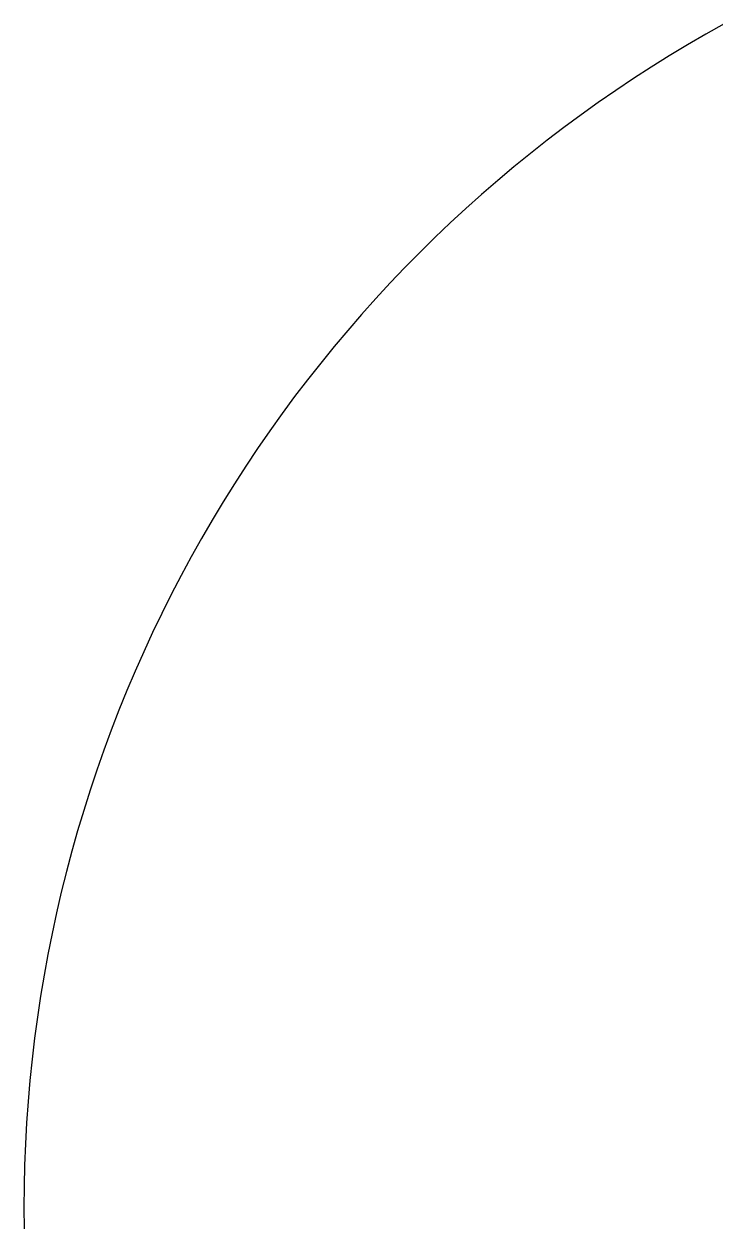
# Model space of a CAD drawing. Header units: metres. Extents: x -3000 to 3000, y -3000 to 3000.
# Drawn here: x -3000 to -1466, y -32 to 2629 of the extents above; entities that cross this region are included whole.
import ezdxf

# ---------------------------------------------------------------- set-up
doc = ezdxf.new("R2010")
doc.units = ezdxf.units.M

msp = doc.modelspace()

# ---------------------------------------------------------------- linework, layer by layer
for p, q in [((-1445.26, 2628.92), (-1486.38, 2605.89)), ((-1527.12, 2582.23), (-1567.5, 2557.92)), ((-1486.38, 2605.89), (-1527.12, 2582.23)), ((-1567.5, 2557.92), (-1607.48, 2532.98)), ((-1607.48, 2532.98), (-1647.07, 2507.42)), ((-1647.07, 2507.42), (-1686.25, 2481.24)), ((-1686.25, 2481.24), (-1725.02, 2454.45)), ((-1725.02, 2454.45), (-1763.36, 2427.05)), ((-1763.36, 2427.05), (-1801.26, 2399.05)), ((-1801.26, 2399.05), (-1838.72, 2370.47)), ((-1838.72, 2370.47), (-1875.73, 2341.29)), ((-1875.73, 2341.29), (-1912.27, 2311.54)), ((-1912.27, 2311.54), (-1948.34, 2281.22)), ((-1948.34, 2281.22), (-1983.94, 2250.33)), ((-1983.94, 2250.33), (-2019.04, 2218.89)), ((-2019.04, 2218.89), (-2053.64, 2186.91)), ((-2053.64, 2186.91), (-2087.74, 2154.38)), ((-2087.74, 2154.38), (-2121.32, 2121.32)), ((-2121.32, 2121.32), (-2154.38, 2087.74)), ((-2154.38, 2087.74), (-2186.91, 2053.64)), ((-2186.91, 2053.64), (-2218.89, 2019.04)), ((-2218.89, 2019.04), (-2250.33, 1983.94)), ((-2250.33, 1983.94), (-2281.22, 1948.34)), ((-2281.22, 1948.34), (-2311.54, 1912.27)), ((-2311.54, 1912.27), (-2341.29, 1875.73)), ((-2341.29, 1875.73), (-2370.47, 1838.72)), ((-2370.47, 1838.72), (-2399.05, 1801.26)), ((-2399.05, 1801.26), (-2427.05, 1763.36)), ((-2427.05, 1763.36), (-2454.45, 1725.02)), ((-2454.45, 1725.02), (-2481.24, 1686.25)), ((-2481.24, 1686.25), (-2507.42, 1647.07)), ((-2507.42, 1647.07), (-2532.98, 1607.48)), ((-2532.98, 1607.48), (-2557.92, 1567.5)), ((-2557.92, 1567.5), (-2582.23, 1527.12)), ((-2582.23, 1527.12), (-2605.89, 1486.38)), ((-2605.89, 1486.38), (-2628.92, 1445.26)), ((-2628.92, 1445.26), (-2651.3, 1403.79)), ((-2651.3, 1403.79), (-2673.02, 1361.97)), ((-2673.02, 1361.97), (-2694.08, 1319.82)), ((-2694.08, 1319.82), (-2714.48, 1277.34)), ((-2714.48, 1277.34), (-2734.21, 1234.54)), ((-2734.21, 1234.54), (-2753.26, 1191.44)), ((-2753.26, 1191.44), (-2771.64, 1148.05)), ((-2771.64, 1148.05), (-2789.33, 1104.37)), ((-2789.33, 1104.37), (-2806.33, 1060.42)), ((-2806.33, 1060.42), (-2822.64, 1016.21)), ((-2822.64, 1016.21), (-2838.26, 971.752)), ((-2838.26, 971.752), (-2853.17, 927.051)), ((-2853.17, 927.051), (-2867.38, 882.121)), ((-2867.38, 882.121), (-2880.88, 836.973)), ((-2880.88, 836.973), (-2893.67, 791.619)), ((-2893.67, 791.619), (-2905.75, 746.07)), ((-2905.75, 746.07), (-2917.11, 700.336)), ((-2917.11, 700.336), (-2927.75, 654.43)), ((-2927.75, 654.43), (-2937.67, 608.362)), ((-2937.67, 608.362), (-2946.86, 562.144)), ((-2946.86, 562.144), (-2955.33, 515.787)), ((-2955.33, 515.787), (-2963.07, 469.303)), ((-2963.07, 469.303), (-2970.07, 422.704)), ((-2970.07, 422.704), (-2976.34, 376)), ((-2976.34, 376), (-2981.88, 329.203)), ((-2981.88, 329.203), (-2986.69, 282.325)), ((-2986.69, 282.325), (-2990.75, 235.377)), ((-2990.75, 235.377), (-2994.08, 188.372)), ((-2994.08, 188.372), (-2996.67, 141.319)), ((-2996.67, 141.319), (-2998.52, 94.2323)), ((-2998.52, 94.2323), (-2999.63, 47.1219)), ((-2999.63, 47.1219), (-3000, 0)), ((-3000, 0), (-2999.63, -47.1219))]:
    msp.add_line(p, q)

doc.saveas('drawing.dxf')
